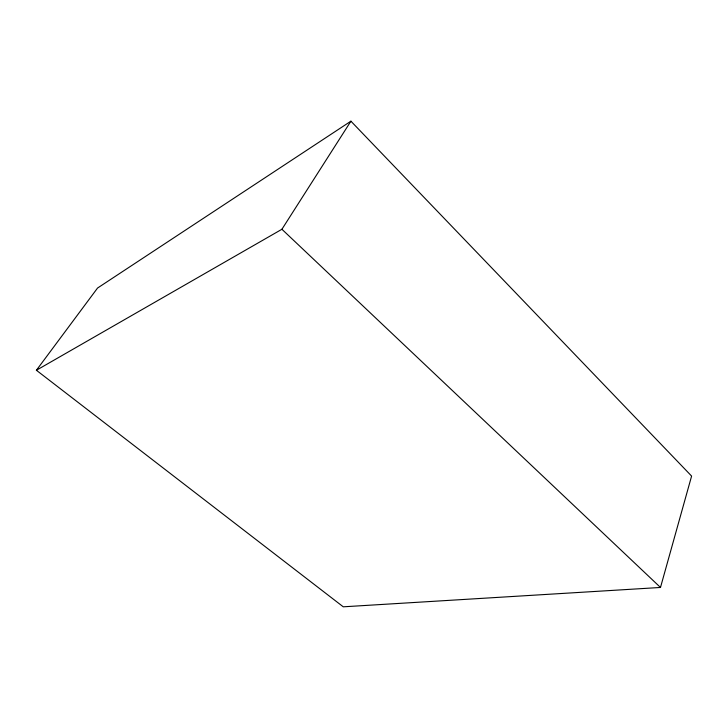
<?xml version="1.0" encoding="UTF-8"?>
<svg xmlns="http://www.w3.org/2000/svg" width="728" height="728" viewBox="0 0 728 728"><rect width="100%" height="100%" fill="white"/><g stroke="black" fill="none" stroke-linecap="round" stroke-linejoin="round"><path stroke-width="1.09" d="M660.487 587.46L691.6 476.076L350.914 121.185L97.552 288.042L36.4 370.261L343.27 606.815L660.487 587.46L281.918 229.265L36.4 370.261M281.918 229.265L350.914 121.185"/></g></svg>
